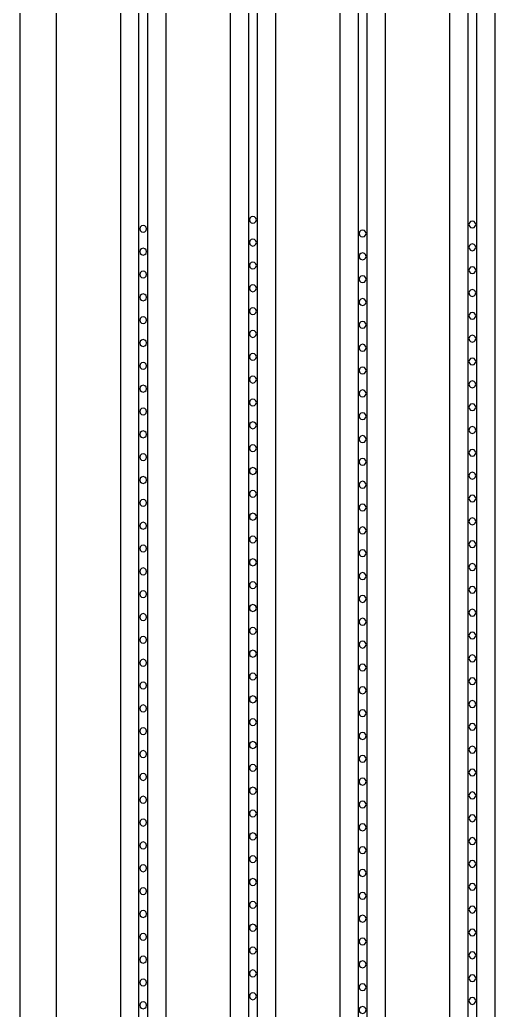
# Model space of a CAD drawing. Header units: metres. Extents: x -1805 to 1655, y -683 to 39617.
# Drawn here: x 2 to 106, y 815.4 to 1032.3 of the extents above; entities that cross this region are included whole.
import ezdxf

# ---------------------------------------------------------------- set-up
doc = ezdxf.new("R2010")
doc.units = ezdxf.units.M
for name, color, linetype in [('Etching', 5, 'CONTINUOUS'), ('IONP', 7, 'CONTINUOUS'), ('Metal', 4, 'CONTINUOUS')]:
    doc.layers.add(name, color=color, linetype=linetype)

msp = doc.modelspace()

# ---------------------------------------------------------------- linework, layer by layer
at = {"layer": 'Etching'}
for points in [[(24, 9134.24), (24, -45.85)], [(34, -45.85), (34, 9134.24)], [(48, 9134.24), (48, 81.13)], [(58, 81.13), (58, 9134.24)], [(72, 9134.24), (72, 208.12)], [(82, 208.12), (82, 9134.24)], [(96, 9134.24), (96, 335.1)], [(106, 335.1), (106, 9134.24)], [(10, -202.71), (10, 4155.73)]]:
    msp.add_lwpolyline(points, dxfattribs=at)
at = {"layer": 'IONP'}
for points in [[(53.75, 988.49), (53.65, 988.87), (53.38, 989.14), (53, 989.24), (52.62, 989.14), (52.35, 988.87), (52.25, 988.49), (52.35, 988.12), (52.62, 987.84), (53, 987.74), (53.38, 987.84), (53.65, 988.12), (53.75, 988.49)], [(29.75, 986.51), (29.65, 986.88), (29.38, 987.16), (29, 987.26), (28.62, 987.16), (28.35, 986.88), (28.25, 986.51), (28.35, 986.13), (28.62, 985.86), (29, 985.76), (29.38, 985.86), (29.65, 986.13), (29.75, 986.51)], [(101.75, 987.46), (101.65, 987.84), (101.38, 988.11), (101, 988.21), (100.62, 988.11), (100.35, 987.84), (100.25, 987.46), (100.35, 987.09), (100.62, 986.81), (101, 986.71), (101.38, 986.81), (101.65, 987.09), (101.75, 987.46)], [(77.75, 985.48), (77.65, 985.85), (77.38, 986.13), (77, 986.23), (76.62, 986.13), (76.35, 985.85), (76.25, 985.48), (76.35, 985.1), (76.62, 984.83), (77, 984.73), (77.38, 984.83), (77.65, 985.1), (77.75, 985.48)], [(29.75, 981.51), (29.65, 981.88), (29.38, 982.16), (29, 982.26), (28.62, 982.16), (28.35, 981.88), (28.25, 981.51), (28.35, 981.13), (28.62, 980.86), (29, 980.76), (29.38, 980.86), (29.65, 981.13), (29.75, 981.51)], [(53.75, 983.49), (53.65, 983.87), (53.38, 984.14), (53, 984.24), (52.62, 984.14), (52.35, 983.87), (52.25, 983.49), (52.35, 983.12), (52.62, 982.84), (53, 982.74), (53.38, 982.84), (53.65, 983.12), (53.75, 983.49)], [(101.75, 982.46), (101.65, 982.84), (101.38, 983.11), (101, 983.21), (100.62, 983.11), (100.35, 982.84), (100.25, 982.46), (100.35, 982.09), (100.62, 981.81), (101, 981.71), (101.38, 981.81), (101.65, 982.09), (101.75, 982.46)], [(77.75, 980.48), (77.65, 980.85), (77.38, 981.13), (77, 981.23), (76.62, 981.13), (76.35, 980.85), (76.25, 980.48), (76.35, 980.1), (76.62, 979.83), (77, 979.73), (77.38, 979.83), (77.65, 980.1), (77.75, 980.48)], [(53.75, 978.49), (53.65, 978.87), (53.38, 979.14), (53, 979.24), (52.62, 979.14), (52.35, 978.87), (52.25, 978.49), (52.35, 978.12), (52.62, 977.84), (53, 977.74), (53.38, 977.84), (53.65, 978.12), (53.75, 978.49)], [(101.75, 977.46), (101.65, 977.84), (101.38, 978.11), (101, 978.21), (100.62, 978.11), (100.35, 977.84), (100.25, 977.46), (100.35, 977.09), (100.62, 976.81), (101, 976.71), (101.38, 976.81), (101.65, 977.09), (101.75, 977.46)], [(29.75, 976.51), (29.65, 976.88), (29.38, 977.16), (29, 977.26), (28.62, 977.16), (28.35, 976.88), (28.25, 976.51), (28.35, 976.13), (28.62, 975.86), (29, 975.76), (29.38, 975.86), (29.65, 976.13), (29.75, 976.51)], [(77.75, 975.48), (77.65, 975.85), (77.38, 976.13), (77, 976.23), (76.62, 976.13), (76.35, 975.85), (76.25, 975.48), (76.35, 975.1), (76.62, 974.83), (77, 974.73), (77.38, 974.83), (77.65, 975.1), (77.75, 975.48)], [(53.75, 973.49), (53.65, 973.87), (53.38, 974.14), (53, 974.24), (52.62, 974.14), (52.35, 973.87), (52.25, 973.49), (52.35, 973.12), (52.62, 972.84), (53, 972.74), (53.38, 972.84), (53.65, 973.12), (53.75, 973.49)], [(29.75, 971.51), (29.65, 971.88), (29.38, 972.16), (29, 972.26), (28.62, 972.16), (28.35, 971.88), (28.25, 971.51), (28.35, 971.13), (28.62, 970.86), (29, 970.76), (29.38, 970.86), (29.65, 971.13), (29.75, 971.51)], [(101.75, 972.46), (101.65, 972.84), (101.38, 973.11), (101, 973.21), (100.62, 973.11), (100.35, 972.84), (100.25, 972.46), (100.35, 972.09), (100.62, 971.81), (101, 971.71), (101.38, 971.81), (101.65, 972.09), (101.75, 972.46)], [(53.75, 968.49), (53.65, 968.87), (53.38, 969.14), (53, 969.24), (52.62, 969.14), (52.35, 968.87), (52.25, 968.49), (52.35, 968.12), (52.62, 967.84), (53, 967.74), (53.38, 967.84), (53.65, 968.12), (53.75, 968.49)], [(77.75, 970.48), (77.65, 970.85), (77.38, 971.13), (77, 971.23), (76.62, 971.13), (76.35, 970.85), (76.25, 970.48), (76.35, 970.1), (76.62, 969.83), (77, 969.73), (77.38, 969.83), (77.65, 970.1), (77.75, 970.48)], [(29.75, 966.51), (29.65, 966.88), (29.38, 967.16), (29, 967.26), (28.62, 967.16), (28.35, 966.88), (28.25, 966.51), (28.35, 966.13), (28.62, 965.86), (29, 965.76), (29.38, 965.86), (29.65, 966.13), (29.75, 966.51)], [(101.75, 967.46), (101.65, 967.84), (101.38, 968.11), (101, 968.21), (100.62, 968.11), (100.35, 967.84), (100.25, 967.46), (100.35, 967.09), (100.62, 966.81), (101, 966.71), (101.38, 966.81), (101.65, 967.09), (101.75, 967.46)], [(77.75, 965.48), (77.65, 965.85), (77.38, 966.13), (77, 966.23), (76.62, 966.13), (76.35, 965.85), (76.25, 965.48), (76.35, 965.1), (76.62, 964.83), (77, 964.73), (77.38, 964.83), (77.65, 965.1), (77.75, 965.48)], [(53.75, 963.49), (53.65, 963.87), (53.38, 964.14), (53, 964.24), (52.62, 964.14), (52.35, 963.87), (52.25, 963.49), (52.35, 963.12), (52.62, 962.84), (53, 962.74), (53.38, 962.84), (53.65, 963.12), (53.75, 963.49)], [(101.75, 962.46), (101.65, 962.84), (101.38, 963.11), (101, 963.21), (100.62, 963.11), (100.35, 962.84), (100.25, 962.46), (100.35, 962.09), (100.62, 961.81), (101, 961.71), (101.38, 961.81), (101.65, 962.09), (101.75, 962.46)], [(29.75, 961.51), (29.65, 961.88), (29.38, 962.16), (29, 962.26), (28.62, 962.16), (28.35, 961.88), (28.25, 961.51), (28.35, 961.13), (28.62, 960.86), (29, 960.76), (29.38, 960.86), (29.65, 961.13), (29.75, 961.51)], [(77.75, 960.48), (77.65, 960.85), (77.38, 961.13), (77, 961.23), (76.62, 961.13), (76.35, 960.85), (76.25, 960.48), (76.35, 960.1), (76.62, 959.83), (77, 959.73), (77.38, 959.83), (77.65, 960.1), (77.75, 960.48)], [(53.75, 958.49), (53.65, 958.87), (53.38, 959.14), (53, 959.24), (52.62, 959.14), (52.35, 958.87), (52.25, 958.49), (52.35, 958.12), (52.62, 957.84), (53, 957.74), (53.38, 957.84), (53.65, 958.12), (53.75, 958.49)], [(29.75, 956.51), (29.65, 956.88), (29.38, 957.16), (29, 957.26), (28.62, 957.16), (28.35, 956.88), (28.25, 956.51), (28.35, 956.13), (28.62, 955.86), (29, 955.76), (29.38, 955.86), (29.65, 956.13), (29.75, 956.51)], [(77.75, 955.48), (77.65, 955.85), (77.38, 956.13), (77, 956.23), (76.62, 956.13), (76.35, 955.85), (76.25, 955.48), (76.35, 955.1), (76.62, 954.83), (77, 954.73), (77.38, 954.83), (77.65, 955.1), (77.75, 955.48)], [(101.75, 957.46), (101.65, 957.84), (101.38, 958.11), (101, 958.21), (100.62, 958.11), (100.35, 957.84), (100.25, 957.46), (100.35, 957.09), (100.62, 956.81), (101, 956.71), (101.38, 956.81), (101.65, 957.09), (101.75, 957.46)], [(53.75, 953.49), (53.65, 953.87), (53.38, 954.14), (53, 954.24), (52.62, 954.14), (52.35, 953.87), (52.25, 953.49), (52.35, 953.12), (52.62, 952.84), (53, 952.74), (53.38, 952.84), (53.65, 953.12), (53.75, 953.49)], [(29.75, 951.51), (29.65, 951.88), (29.38, 952.16), (29, 952.26), (28.62, 952.16), (28.35, 951.88), (28.25, 951.51), (28.35, 951.13), (28.62, 950.86), (29, 950.76), (29.38, 950.86), (29.65, 951.13), (29.75, 951.51)], [(101.75, 952.46), (101.65, 952.84), (101.38, 953.11), (101, 953.21), (100.62, 953.11), (100.35, 952.84), (100.25, 952.46), (100.35, 952.09), (100.62, 951.81), (101, 951.71), (101.38, 951.81), (101.65, 952.09), (101.75, 952.46)], [(77.75, 950.48), (77.65, 950.85), (77.38, 951.13), (77, 951.23), (76.62, 951.13), (76.35, 950.85), (76.25, 950.48), (76.35, 950.1), (76.62, 949.83), (77, 949.73), (77.38, 949.83), (77.65, 950.1), (77.75, 950.48)], [(53.75, 948.49), (53.65, 948.87), (53.38, 949.14), (53, 949.24), (52.62, 949.14), (52.35, 948.87), (52.25, 948.49), (52.35, 948.12), (52.62, 947.84), (53, 947.74), (53.38, 947.84), (53.65, 948.12), (53.75, 948.49)], [(101.75, 947.46), (101.65, 947.84), (101.38, 948.11), (101, 948.21), (100.62, 948.11), (100.35, 947.84), (100.25, 947.46), (100.35, 947.09), (100.62, 946.81), (101, 946.71), (101.38, 946.81), (101.65, 947.09), (101.75, 947.46)], [(29.75, 946.51), (29.65, 946.88), (29.38, 947.16), (29, 947.26), (28.62, 947.16), (28.35, 946.88), (28.25, 946.51), (28.35, 946.13), (28.62, 945.86), (29, 945.76), (29.38, 945.86), (29.65, 946.13), (29.75, 946.51)], [(77.75, 945.48), (77.65, 945.85), (77.38, 946.13), (77, 946.23), (76.62, 946.13), (76.35, 945.85), (76.25, 945.48), (76.35, 945.1), (76.62, 944.83), (77, 944.73), (77.38, 944.83), (77.65, 945.1), (77.75, 945.48)], [(53.75, 943.49), (53.65, 943.87), (53.38, 944.14), (53, 944.24), (52.62, 944.14), (52.35, 943.87), (52.25, 943.49), (52.35, 943.12), (52.62, 942.84), (53, 942.74), (53.38, 942.84), (53.65, 943.12), (53.75, 943.49)], [(29.75, 941.51), (29.65, 941.88), (29.38, 942.16), (29, 942.26), (28.62, 942.16), (28.35, 941.88), (28.25, 941.51), (28.35, 941.13), (28.62, 940.86), (29, 940.76), (29.38, 940.86), (29.65, 941.13), (29.75, 941.51)], [(77.75, 940.48), (77.65, 940.85), (77.38, 941.13), (77, 941.23), (76.62, 941.13), (76.35, 940.85), (76.25, 940.48), (76.35, 940.1), (76.62, 939.83), (77, 939.73), (77.38, 939.83), (77.65, 940.1), (77.75, 940.48)], [(101.75, 942.46), (101.65, 942.84), (101.38, 943.11), (101, 943.21), (100.62, 943.11), (100.35, 942.84), (100.25, 942.46), (100.35, 942.09), (100.62, 941.81), (101, 941.71), (101.38, 941.81), (101.65, 942.09), (101.75, 942.46)], [(53.75, 938.49), (53.65, 938.87), (53.38, 939.14), (53, 939.24), (52.62, 939.14), (52.35, 938.87), (52.25, 938.49), (52.35, 938.12), (52.62, 937.84), (53, 937.74), (53.38, 937.84), (53.65, 938.12), (53.75, 938.49)], [(29.75, 936.51), (29.65, 936.88), (29.38, 937.16), (29, 937.26), (28.62, 937.16), (28.35, 936.88), (28.25, 936.51), (28.35, 936.13), (28.62, 935.86), (29, 935.76), (29.38, 935.86), (29.65, 936.13), (29.75, 936.51)], [(101.75, 937.46), (101.65, 937.84), (101.38, 938.11), (101, 938.21), (100.62, 938.11), (100.35, 937.84), (100.25, 937.46), (100.35, 937.09), (100.62, 936.81), (101, 936.71), (101.38, 936.81), (101.65, 937.09), (101.75, 937.46)], [(77.75, 935.48), (77.65, 935.85), (77.38, 936.13), (77, 936.23), (76.62, 936.13), (76.35, 935.85), (76.25, 935.48), (76.35, 935.1), (76.62, 934.83), (77, 934.73), (77.38, 934.83), (77.65, 935.1), (77.75, 935.48)], [(53.75, 933.49), (53.65, 933.87), (53.38, 934.14), (53, 934.24), (52.62, 934.14), (52.35, 933.87), (52.25, 933.49), (52.35, 933.12), (52.62, 932.84), (53, 932.74), (53.38, 932.84), (53.65, 933.12), (53.75, 933.49)], [(101.75, 932.46), (101.65, 932.84), (101.38, 933.11), (101, 933.21), (100.62, 933.11), (100.35, 932.84), (100.25, 932.46), (100.35, 932.09), (100.62, 931.81), (101, 931.71), (101.38, 931.81), (101.65, 932.09), (101.75, 932.46)], [(29.75, 931.51), (29.65, 931.88), (29.38, 932.16), (29, 932.26), (28.62, 932.16), (28.35, 931.88), (28.25, 931.51), (28.35, 931.13), (28.62, 930.86), (29, 930.76), (29.38, 930.86), (29.65, 931.13), (29.75, 931.51)], [(77.75, 930.48), (77.65, 930.85), (77.38, 931.13), (77, 931.23), (76.62, 931.13), (76.35, 930.85), (76.25, 930.48), (76.35, 930.1), (76.62, 929.83), (77, 929.73), (77.38, 929.83), (77.65, 930.1), (77.75, 930.48)], [(53.75, 928.49), (53.65, 928.87), (53.38, 929.14), (53, 929.24), (52.62, 929.14), (52.35, 928.87), (52.25, 928.49), (52.35, 928.12), (52.62, 927.84), (53, 927.74), (53.38, 927.84), (53.65, 928.12), (53.75, 928.49)], [(101.75, 927.46), (101.65, 927.84), (101.38, 928.11), (101, 928.21), (100.62, 928.11), (100.35, 927.84), (100.25, 927.46), (100.35, 927.09), (100.62, 926.81), (101, 926.71), (101.38, 926.81), (101.65, 927.09), (101.75, 927.46)], [(29.75, 926.51), (29.65, 926.88), (29.38, 927.16), (29, 927.26), (28.62, 927.16), (28.35, 926.88), (28.25, 926.51), (28.35, 926.13), (28.62, 925.86), (29, 925.76), (29.38, 925.86), (29.65, 926.13), (29.75, 926.51)], [(77.75, 925.48), (77.65, 925.85), (77.38, 926.13), (77, 926.23), (76.62, 926.13), (76.35, 925.85), (76.25, 925.48), (76.35, 925.1), (76.62, 924.83), (77, 924.73), (77.38, 924.83), (77.65, 925.1), (77.75, 925.48)], [(53.75, 923.49), (53.65, 923.87), (53.38, 924.14), (53, 924.24), (52.62, 924.14), (52.35, 923.87), (52.25, 923.49), (52.35, 923.12), (52.62, 922.84), (53, 922.74), (53.38, 922.84), (53.65, 923.12), (53.75, 923.49)], [(29.75, 921.51), (29.65, 921.88), (29.38, 922.16), (29, 922.26), (28.62, 922.16), (28.35, 921.88), (28.25, 921.51), (28.35, 921.13), (28.62, 920.86), (29, 920.76), (29.38, 920.86), (29.65, 921.13), (29.75, 921.51)], [(101.75, 922.46), (101.65, 922.84), (101.38, 923.11), (101, 923.21), (100.62, 923.11), (100.35, 922.84), (100.25, 922.46), (100.35, 922.09), (100.62, 921.81), (101, 921.71), (101.38, 921.81), (101.65, 922.09), (101.75, 922.46)], [(77.75, 920.48), (77.65, 920.85), (77.38, 921.13), (77, 921.23), (76.62, 921.13), (76.35, 920.85), (76.25, 920.48), (76.35, 920.1), (76.62, 919.83), (77, 919.73), (77.38, 919.83), (77.65, 920.1), (77.75, 920.48)], [(29.75, 916.51), (29.65, 916.88), (29.38, 917.16), (29, 917.26), (28.62, 917.16), (28.35, 916.88), (28.25, 916.51), (28.35, 916.13), (28.62, 915.86), (29, 915.76), (29.38, 915.86), (29.65, 916.13), (29.75, 916.51)], [(53.75, 918.49), (53.65, 918.87), (53.38, 919.14), (53, 919.24), (52.62, 919.14), (52.35, 918.87), (52.25, 918.49), (52.35, 918.12), (52.62, 917.84), (53, 917.74), (53.38, 917.84), (53.65, 918.12), (53.75, 918.49)], [(101.75, 917.46), (101.65, 917.84), (101.38, 918.11), (101, 918.21), (100.62, 918.11), (100.35, 917.84), (100.25, 917.46), (100.35, 917.09), (100.62, 916.81), (101, 916.71), (101.38, 916.81), (101.65, 917.09), (101.75, 917.46)], [(77.75, 915.48), (77.65, 915.85), (77.38, 916.13), (77, 916.23), (76.62, 916.13), (76.35, 915.85), (76.25, 915.48), (76.35, 915.1), (76.62, 914.83), (77, 914.73), (77.38, 914.83), (77.65, 915.1), (77.75, 915.48)], [(53.75, 913.49), (53.65, 913.87), (53.38, 914.14), (53, 914.24), (52.62, 914.14), (52.35, 913.87), (52.25, 913.49), (52.35, 913.12), (52.62, 912.84), (53, 912.74), (53.38, 912.84), (53.65, 913.12), (53.75, 913.49)], [(101.75, 912.46), (101.65, 912.84), (101.38, 913.11), (101, 913.21), (100.62, 913.11), (100.35, 912.84), (100.25, 912.46), (100.35, 912.09), (100.62, 911.81), (101, 911.71), (101.38, 911.81), (101.65, 912.09), (101.75, 912.46)], [(29.75, 911.51), (29.65, 911.88), (29.38, 912.16), (29, 912.26), (28.62, 912.16), (28.35, 911.88), (28.25, 911.51), (28.35, 911.13), (28.62, 910.86), (29, 910.76), (29.38, 910.86), (29.65, 911.13), (29.75, 911.51)], [(77.75, 910.48), (77.65, 910.85), (77.38, 911.13), (77, 911.23), (76.62, 911.13), (76.35, 910.85), (76.25, 910.48), (76.35, 910.1), (76.62, 909.83), (77, 909.73), (77.38, 909.83), (77.65, 910.1), (77.75, 910.48)], [(53.75, 908.49), (53.65, 908.87), (53.38, 909.14), (53, 909.24), (52.62, 909.14), (52.35, 908.87), (52.25, 908.49), (52.35, 908.12), (52.62, 907.84), (53, 907.74), (53.38, 907.84), (53.65, 908.12), (53.75, 908.49)], [(29.75, 906.51), (29.65, 906.88), (29.38, 907.16), (29, 907.26), (28.62, 907.16), (28.35, 906.88), (28.25, 906.51), (28.35, 906.13), (28.62, 905.86), (29, 905.76), (29.38, 905.86), (29.65, 906.13), (29.75, 906.51)], [(101.75, 907.46), (101.65, 907.84), (101.38, 908.11), (101, 908.21), (100.62, 908.11), (100.35, 907.84), (100.25, 907.46), (100.35, 907.09), (100.62, 906.81), (101, 906.71), (101.38, 906.81), (101.65, 907.09), (101.75, 907.46)], [(53.75, 903.49), (53.65, 903.87), (53.38, 904.14), (53, 904.24), (52.62, 904.14), (52.35, 903.87), (52.25, 903.49), (52.35, 903.12), (52.62, 902.84), (53, 902.74), (53.38, 902.84), (53.65, 903.12), (53.75, 903.49)], [(77.75, 905.48), (77.65, 905.85), (77.38, 906.13), (77, 906.23), (76.62, 906.13), (76.35, 905.85), (76.25, 905.48), (76.35, 905.1), (76.62, 904.83), (77, 904.73), (77.38, 904.83), (77.65, 905.1), (77.75, 905.48)], [(29.75, 901.51), (29.65, 901.88), (29.38, 902.16), (29, 902.26), (28.62, 902.16), (28.35, 901.88), (28.25, 901.51), (28.35, 901.13), (28.62, 900.86), (29, 900.76), (29.38, 900.86), (29.65, 901.13), (29.75, 901.51)], [(101.75, 902.46), (101.65, 902.84), (101.38, 903.11), (101, 903.21), (100.62, 903.11), (100.35, 902.84), (100.25, 902.46), (100.35, 902.09), (100.62, 901.81), (101, 901.71), (101.38, 901.81), (101.65, 902.09), (101.75, 902.46)], [(77.75, 900.48), (77.65, 900.85), (77.38, 901.13), (77, 901.23), (76.62, 901.13), (76.35, 900.85), (76.25, 900.48), (76.35, 900.1), (76.62, 899.83), (77, 899.73), (77.38, 899.83), (77.65, 900.1), (77.75, 900.48)], [(53.75, 898.49), (53.65, 898.87), (53.38, 899.14), (53, 899.24), (52.62, 899.14), (52.35, 898.87), (52.25, 898.49), (52.35, 898.12), (52.62, 897.84), (53, 897.74), (53.38, 897.84), (53.65, 898.12), (53.75, 898.49)], [(101.75, 897.46), (101.65, 897.84), (101.38, 898.11), (101, 898.21), (100.62, 898.11), (100.35, 897.84), (100.25, 897.46), (100.35, 897.09), (100.62, 896.81), (101, 896.71), (101.38, 896.81), (101.65, 897.09), (101.75, 897.46)], [(29.75, 896.51), (29.65, 896.88), (29.38, 897.16), (29, 897.26), (28.62, 897.16), (28.35, 896.88), (28.25, 896.51), (28.35, 896.13), (28.62, 895.86), (29, 895.76), (29.38, 895.86), (29.65, 896.13), (29.75, 896.51)], [(77.75, 895.48), (77.65, 895.85), (77.38, 896.13), (77, 896.23), (76.62, 896.13), (76.35, 895.85), (76.25, 895.48), (76.35, 895.1), (76.62, 894.83), (77, 894.73), (77.38, 894.83), (77.65, 895.1), (77.75, 895.48)], [(53.75, 893.49), (53.65, 893.87), (53.38, 894.14), (53, 894.24), (52.62, 894.14), (52.35, 893.87), (52.25, 893.49), (52.35, 893.12), (52.62, 892.84), (53, 892.74), (53.38, 892.84), (53.65, 893.12), (53.75, 893.49)], [(29.75, 891.51), (29.65, 891.88), (29.38, 892.16), (29, 892.26), (28.62, 892.16), (28.35, 891.88), (28.25, 891.51), (28.35, 891.13), (28.62, 890.86), (29, 890.76), (29.38, 890.86), (29.65, 891.13), (29.75, 891.51)], [(77.75, 890.48), (77.65, 890.85), (77.38, 891.13), (77, 891.23), (76.62, 891.13), (76.35, 890.85), (76.25, 890.48), (76.35, 890.1), (76.62, 889.83), (77, 889.73), (77.38, 889.83), (77.65, 890.1), (77.75, 890.48)], [(101.75, 892.46), (101.65, 892.84), (101.38, 893.11), (101, 893.21), (100.62, 893.11), (100.35, 892.84), (100.25, 892.46), (100.35, 892.09), (100.62, 891.81), (101, 891.71), (101.38, 891.81), (101.65, 892.09), (101.75, 892.46)], [(53.75, 888.49), (53.65, 888.87), (53.38, 889.14), (53, 889.24), (52.62, 889.14), (52.35, 888.87), (52.25, 888.49), (52.35, 888.12), (52.62, 887.84), (53, 887.74), (53.38, 887.84), (53.65, 888.12), (53.75, 888.49)], [(29.75, 886.51), (29.65, 886.88), (29.38, 887.16), (29, 887.26), (28.62, 887.16), (28.35, 886.88), (28.25, 886.51), (28.35, 886.13), (28.62, 885.86), (29, 885.76), (29.38, 885.86), (29.65, 886.13), (29.75, 886.51)], [(101.75, 887.46), (101.65, 887.84), (101.38, 888.11), (101, 888.21), (100.62, 888.11), (100.35, 887.84), (100.25, 887.46), (100.35, 887.09), (100.62, 886.81), (101, 886.71), (101.38, 886.81), (101.65, 887.09), (101.75, 887.46)], [(77.75, 885.48), (77.65, 885.85), (77.38, 886.13), (77, 886.23), (76.62, 886.13), (76.35, 885.85), (76.25, 885.48), (76.35, 885.1), (76.62, 884.83), (77, 884.73), (77.38, 884.83), (77.65, 885.1), (77.75, 885.48)], [(53.75, 883.49), (53.65, 883.87), (53.38, 884.14), (53, 884.24), (52.62, 884.14), (52.35, 883.87), (52.25, 883.49), (52.35, 883.12), (52.62, 882.84), (53, 882.74), (53.38, 882.84), (53.65, 883.12), (53.75, 883.49)], [(101.75, 882.46), (101.65, 882.84), (101.38, 883.11), (101, 883.21), (100.62, 883.11), (100.35, 882.84), (100.25, 882.46), (100.35, 882.09), (100.62, 881.81), (101, 881.71), (101.38, 881.81), (101.65, 882.09), (101.75, 882.46)], [(29.75, 881.51), (29.65, 881.88), (29.38, 882.16), (29, 882.26), (28.62, 882.16), (28.35, 881.88), (28.25, 881.51), (28.35, 881.13), (28.62, 880.86), (29, 880.76), (29.38, 880.86), (29.65, 881.13), (29.75, 881.51)], [(77.75, 880.48), (77.65, 880.85), (77.38, 881.13), (77, 881.23), (76.62, 881.13), (76.35, 880.85), (76.25, 880.48), (76.35, 880.1), (76.62, 879.83), (77, 879.73), (77.38, 879.83), (77.65, 880.1), (77.75, 880.48)], [(53.75, 878.49), (53.65, 878.87), (53.38, 879.14), (53, 879.24), (52.62, 879.14), (52.35, 878.87), (52.25, 878.49), (52.35, 878.12), (52.62, 877.84), (53, 877.74), (53.38, 877.84), (53.65, 878.12), (53.75, 878.49)], [(101.75, 877.46), (101.65, 877.84), (101.38, 878.11), (101, 878.21), (100.62, 878.11), (100.35, 877.84), (100.25, 877.46), (100.35, 877.09), (100.62, 876.81), (101, 876.71), (101.38, 876.81), (101.65, 877.09), (101.75, 877.46)], [(29.75, 876.51), (29.65, 876.88), (29.38, 877.16), (29, 877.26), (28.62, 877.16), (28.35, 876.88), (28.25, 876.51), (28.35, 876.13), (28.62, 875.86), (29, 875.76), (29.38, 875.86), (29.65, 876.13), (29.75, 876.51)], [(77.75, 875.48), (77.65, 875.85), (77.38, 876.13), (77, 876.23), (76.62, 876.13), (76.35, 875.85), (76.25, 875.48), (76.35, 875.1), (76.62, 874.83), (77, 874.73), (77.38, 874.83), (77.65, 875.1), (77.75, 875.48)], [(53.75, 873.49), (53.65, 873.87), (53.38, 874.14), (53, 874.24), (52.62, 874.14), (52.35, 873.87), (52.25, 873.49), (52.35, 873.12), (52.62, 872.84), (53, 872.74), (53.38, 872.84), (53.65, 873.12), (53.75, 873.49)], [(29.75, 871.51), (29.65, 871.88), (29.38, 872.16), (29, 872.26), (28.62, 872.16), (28.35, 871.88), (28.25, 871.51), (28.35, 871.13), (28.62, 870.86), (29, 870.76), (29.38, 870.86), (29.65, 871.13), (29.75, 871.51)], [(101.75, 872.46), (101.65, 872.84), (101.38, 873.11), (101, 873.21), (100.62, 873.11), (100.35, 872.84), (100.25, 872.46), (100.35, 872.09), (100.62, 871.81), (101, 871.71), (101.38, 871.81), (101.65, 872.09), (101.75, 872.46)], [(77.75, 870.48), (77.65, 870.85), (77.38, 871.13), (77, 871.23), (76.62, 871.13), (76.35, 870.85), (76.25, 870.48), (76.35, 870.1), (76.62, 869.83), (77, 869.73), (77.38, 869.83), (77.65, 870.1), (77.75, 870.48)], [(53.75, 868.49), (53.65, 868.87), (53.38, 869.14), (53, 869.24), (52.62, 869.14), (52.35, 868.87), (52.25, 868.49), (52.35, 868.12), (52.62, 867.84), (53, 867.74), (53.38, 867.84), (53.65, 868.12), (53.75, 868.49)], [(101.75, 867.46), (101.65, 867.84), (101.38, 868.11), (101, 868.21), (100.62, 868.11), (100.35, 867.84), (100.25, 867.46), (100.35, 867.09), (100.62, 866.81), (101, 866.71), (101.38, 866.81), (101.65, 867.09), (101.75, 867.46)], [(29.75, 866.51), (29.65, 866.88), (29.38, 867.16), (29, 867.26), (28.62, 867.16), (28.35, 866.88), (28.25, 866.51), (28.35, 866.13), (28.62, 865.86), (29, 865.76), (29.38, 865.86), (29.65, 866.13), (29.75, 866.51)], [(77.75, 865.48), (77.65, 865.85), (77.38, 866.13), (77, 866.23), (76.62, 866.13), (76.35, 865.85), (76.25, 865.48), (76.35, 865.1), (76.62, 864.83), (77, 864.73), (77.38, 864.83), (77.65, 865.1), (77.75, 865.48)], [(53.75, 863.49), (53.65, 863.87), (53.38, 864.14), (53, 864.24), (52.62, 864.14), (52.35, 863.87), (52.25, 863.49), (52.35, 863.12), (52.62, 862.84), (53, 862.74), (53.38, 862.84), (53.65, 863.12), (53.75, 863.49)], [(101.75, 862.46), (101.65, 862.84), (101.38, 863.11), (101, 863.21), (100.62, 863.11), (100.35, 862.84), (100.25, 862.46), (100.35, 862.09), (100.62, 861.81), (101, 861.71), (101.38, 861.81), (101.65, 862.09), (101.75, 862.46)], [(29.75, 861.51), (29.65, 861.88), (29.38, 862.16), (29, 862.26), (28.62, 862.16), (28.35, 861.88), (28.25, 861.51), (28.35, 861.13), (28.62, 860.86), (29, 860.76), (29.38, 860.86), (29.65, 861.13), (29.75, 861.51)], [(77.75, 860.48), (77.65, 860.85), (77.38, 861.13), (77, 861.23), (76.62, 861.13), (76.35, 860.85), (76.25, 860.48), (76.35, 860.1), (76.62, 859.83), (77, 859.73), (77.38, 859.83), (77.65, 860.1), (77.75, 860.48)], [(53.75, 858.49), (53.65, 858.87), (53.38, 859.14), (53, 859.24), (52.62, 859.14), (52.35, 858.87), (52.25, 858.49), (52.35, 858.12), (52.62, 857.84), (53, 857.74), (53.38, 857.84), (53.65, 858.12), (53.75, 858.49)], [(29.75, 856.51), (29.65, 856.88), (29.38, 857.16), (29, 857.26), (28.62, 857.16), (28.35, 856.88), (28.25, 856.51), (28.35, 856.13), (28.62, 855.86), (29, 855.76), (29.38, 855.86), (29.65, 856.13), (29.75, 856.51)], [(101.75, 857.46), (101.65, 857.84), (101.38, 858.11), (101, 858.21), (100.62, 858.11), (100.35, 857.84), (100.25, 857.46), (100.35, 857.09), (100.62, 856.81), (101, 856.71), (101.38, 856.81), (101.65, 857.09), (101.75, 857.46)], [(77.75, 855.48), (77.65, 855.85), (77.38, 856.13), (77, 856.23), (76.62, 856.13), (76.35, 855.85), (76.25, 855.48), (76.35, 855.1), (76.62, 854.83), (77, 854.73), (77.38, 854.83), (77.65, 855.1), (77.75, 855.48)], [(29.75, 851.51), (29.65, 851.88), (29.38, 852.16), (29, 852.26), (28.62, 852.16), (28.35, 851.88), (28.25, 851.51), (28.35, 851.13), (28.62, 850.86), (29, 850.76), (29.38, 850.86), (29.65, 851.13), (29.75, 851.51)], [(53.75, 853.49), (53.65, 853.87), (53.38, 854.14), (53, 854.24), (52.62, 854.14), (52.35, 853.87), (52.25, 853.49), (52.35, 853.12), (52.62, 852.84), (53, 852.74), (53.38, 852.84), (53.65, 853.12), (53.75, 853.49)], [(101.75, 852.46), (101.65, 852.84), (101.38, 853.11), (101, 853.21), (100.62, 853.11), (100.35, 852.84), (100.25, 852.46), (100.35, 852.09), (100.62, 851.81), (101, 851.71), (101.38, 851.81), (101.65, 852.09), (101.75, 852.46)], [(77.75, 850.48), (77.65, 850.85), (77.38, 851.13), (77, 851.23), (76.62, 851.13), (76.35, 850.85), (76.25, 850.48), (76.35, 850.1), (76.62, 849.83), (77, 849.73), (77.38, 849.83), (77.65, 850.1), (77.75, 850.48)], [(53.75, 848.49), (53.65, 848.87), (53.38, 849.14), (53, 849.24), (52.62, 849.14), (52.35, 848.87), (52.25, 848.49), (52.35, 848.12), (52.62, 847.84), (53, 847.74), (53.38, 847.84), (53.65, 848.12), (53.75, 848.49)], [(101.75, 847.46), (101.65, 847.84), (101.38, 848.11), (101, 848.21), (100.62, 848.11), (100.35, 847.84), (100.25, 847.46), (100.35, 847.09), (100.62, 846.81), (101, 846.71), (101.38, 846.81), (101.65, 847.09), (101.75, 847.46)], [(29.75, 846.51), (29.65, 846.88), (29.38, 847.16), (29, 847.26), (28.62, 847.16), (28.35, 846.88), (28.25, 846.51), (28.35, 846.13), (28.62, 845.86), (29, 845.76), (29.38, 845.86), (29.65, 846.13), (29.75, 846.51)], [(77.75, 845.48), (77.65, 845.85), (77.38, 846.13), (77, 846.23), (76.62, 846.13), (76.35, 845.85), (76.25, 845.48), (76.35, 845.1), (76.62, 844.83), (77, 844.73), (77.38, 844.83), (77.65, 845.1), (77.75, 845.48)], [(53.75, 843.49), (53.65, 843.87), (53.38, 844.14), (53, 844.24), (52.62, 844.14), (52.35, 843.87), (52.25, 843.49), (52.35, 843.12), (52.62, 842.84), (53, 842.74), (53.38, 842.84), (53.65, 843.12), (53.75, 843.49)], [(29.75, 841.51), (29.65, 841.88), (29.38, 842.16), (29, 842.26), (28.62, 842.16), (28.35, 841.88), (28.25, 841.51), (28.35, 841.13), (28.62, 840.86), (29, 840.76), (29.38, 840.86), (29.65, 841.13), (29.75, 841.51)], [(101.75, 842.46), (101.65, 842.84), (101.38, 843.11), (101, 843.21), (100.62, 843.11), (100.35, 842.84), (100.25, 842.46), (100.35, 842.09), (100.62, 841.81), (101, 841.71), (101.38, 841.81), (101.65, 842.09), (101.75, 842.46)], [(53.75, 838.49), (53.65, 838.87), (53.38, 839.14), (53, 839.24), (52.62, 839.14), (52.35, 838.87), (52.25, 838.49), (52.35, 838.12), (52.62, 837.84), (53, 837.74), (53.38, 837.84), (53.65, 838.12), (53.75, 838.49)], [(77.75, 840.48), (77.65, 840.85), (77.38, 841.13), (77, 841.23), (76.62, 841.13), (76.35, 840.85), (76.25, 840.48), (76.35, 840.1), (76.62, 839.83), (77, 839.73), (77.38, 839.83), (77.65, 840.1), (77.75, 840.48)], [(29.75, 836.51), (29.65, 836.88), (29.38, 837.16), (29, 837.26), (28.62, 837.16), (28.35, 836.88), (28.25, 836.51), (28.35, 836.13), (28.62, 835.86), (29, 835.76), (29.38, 835.86), (29.65, 836.13), (29.75, 836.51)], [(101.75, 837.46), (101.65, 837.84), (101.38, 838.11), (101, 838.21), (100.62, 838.11), (100.35, 837.84), (100.25, 837.46), (100.35, 837.09), (100.62, 836.81), (101, 836.71), (101.38, 836.81), (101.65, 837.09), (101.75, 837.46)], [(77.75, 835.48), (77.65, 835.85), (77.38, 836.13), (77, 836.23), (76.62, 836.13), (76.35, 835.85), (76.25, 835.48), (76.35, 835.1), (76.62, 834.83), (77, 834.73), (77.38, 834.83), (77.65, 835.1), (77.75, 835.48)], [(53.75, 833.49), (53.65, 833.87), (53.38, 834.14), (53, 834.24), (52.62, 834.14), (52.35, 833.87), (52.25, 833.49), (52.35, 833.12), (52.62, 832.84), (53, 832.74), (53.38, 832.84), (53.65, 833.12), (53.75, 833.49)], [(101.75, 832.46), (101.65, 832.84), (101.38, 833.11), (101, 833.21), (100.62, 833.11), (100.35, 832.84), (100.25, 832.46), (100.35, 832.09), (100.62, 831.81), (101, 831.71), (101.38, 831.81), (101.65, 832.09), (101.75, 832.46)], [(29.75, 831.51), (29.65, 831.88), (29.38, 832.16), (29, 832.26), (28.62, 832.16), (28.35, 831.88), (28.25, 831.51), (28.35, 831.13), (28.62, 830.86), (29, 830.76), (29.38, 830.86), (29.65, 831.13), (29.75, 831.51)], [(77.75, 830.48), (77.65, 830.85), (77.38, 831.13), (77, 831.23), (76.62, 831.13), (76.35, 830.85), (76.25, 830.48), (76.35, 830.1), (76.62, 829.83), (77, 829.73), (77.38, 829.83), (77.65, 830.1), (77.75, 830.48)], [(53.75, 828.49), (53.65, 828.87), (53.38, 829.14), (53, 829.24), (52.62, 829.14), (52.35, 828.87), (52.25, 828.49), (52.35, 828.12), (52.62, 827.84), (53, 827.74), (53.38, 827.84), (53.65, 828.12), (53.75, 828.49)], [(29.75, 826.51), (29.65, 826.88), (29.38, 827.16), (29, 827.26), (28.62, 827.16), (28.35, 826.88), (28.25, 826.51), (28.35, 826.13), (28.62, 825.86), (29, 825.76), (29.38, 825.86), (29.65, 826.13), (29.75, 826.51)], [(77.75, 825.48), (77.65, 825.85), (77.38, 826.13), (77, 826.23), (76.62, 826.13), (76.35, 825.85), (76.25, 825.48), (76.35, 825.1), (76.62, 824.83), (77, 824.73), (77.38, 824.83), (77.65, 825.1), (77.75, 825.48)], [(101.75, 827.46), (101.65, 827.84), (101.38, 828.11), (101, 828.21), (100.62, 828.11), (100.35, 827.84), (100.25, 827.46), (100.35, 827.09), (100.62, 826.81), (101, 826.71), (101.38, 826.81), (101.65, 827.09), (101.75, 827.46)], [(53.75, 823.49), (53.65, 823.87), (53.38, 824.14), (53, 824.24), (52.62, 824.14), (52.35, 823.87), (52.25, 823.49), (52.35, 823.12), (52.62, 822.84), (53, 822.74), (53.38, 822.84), (53.65, 823.12), (53.75, 823.49)], [(29.75, 821.51), (29.65, 821.88), (29.38, 822.16), (29, 822.26), (28.62, 822.16), (28.35, 821.88), (28.25, 821.51), (28.35, 821.13), (28.62, 820.86), (29, 820.76), (29.38, 820.86), (29.65, 821.13), (29.75, 821.51)], [(101.75, 822.46), (101.65, 822.84), (101.38, 823.11), (101, 823.21), (100.62, 823.11), (100.35, 822.84), (100.25, 822.46), (100.35, 822.09), (100.62, 821.81), (101, 821.71), (101.38, 821.81), (101.65, 822.09), (101.75, 822.46)], [(77.75, 820.48), (77.65, 820.85), (77.38, 821.13), (77, 821.23), (76.62, 821.13), (76.35, 820.85), (76.25, 820.48), (76.35, 820.1), (76.62, 819.83), (77, 819.73), (77.38, 819.83), (77.65, 820.1), (77.75, 820.48)], [(53.75, 818.49), (53.65, 818.87), (53.38, 819.14), (53, 819.24), (52.62, 819.14), (52.35, 818.87), (52.25, 818.49), (52.35, 818.12), (52.62, 817.84), (53, 817.74), (53.38, 817.84), (53.65, 818.12), (53.75, 818.49)], [(101.75, 817.46), (101.65, 817.84), (101.38, 818.11), (101, 818.21), (100.62, 818.11), (100.35, 817.84), (100.25, 817.46), (100.35, 817.09), (100.62, 816.81), (101, 816.71), (101.38, 816.81), (101.65, 817.09), (101.75, 817.46)], [(29.75, 816.51), (29.65, 816.88), (29.38, 817.16), (29, 817.26), (28.62, 817.16), (28.35, 816.88), (28.25, 816.51), (28.35, 816.13), (28.62, 815.86), (29, 815.76), (29.38, 815.86), (29.65, 816.13), (29.75, 816.51)], [(77.75, 815.48), (77.65, 815.85), (77.38, 816.13), (77, 816.23), (76.62, 816.13), (76.35, 815.85), (76.25, 815.48), (76.35, 815.1), (76.62, 814.83), (77, 814.73), (77.38, 814.83), (77.65, 815.1), (77.75, 815.48)]]:
    msp.add_lwpolyline(points, close=True, dxfattribs=at)
at = {"layer": 'Metal'}
for points in [[(28, 9436.51), (28, -49.66)], [(30, -49.66), (30, 9436.51)], [(52, 9436.51), (52, 77.32)], [(54, 77.32), (54, 9436.51)], [(76, 9436.51), (76, 204.31)], [(78, 204.31), (78, 9436.51)], [(100, 9436.51), (100, 331.29)], [(102, 331.29), (102, 9436.51)], [(2, 4153.38), (2, -200.37)]]:
    msp.add_lwpolyline(points, dxfattribs=at)

doc.saveas('drawing.dxf')
